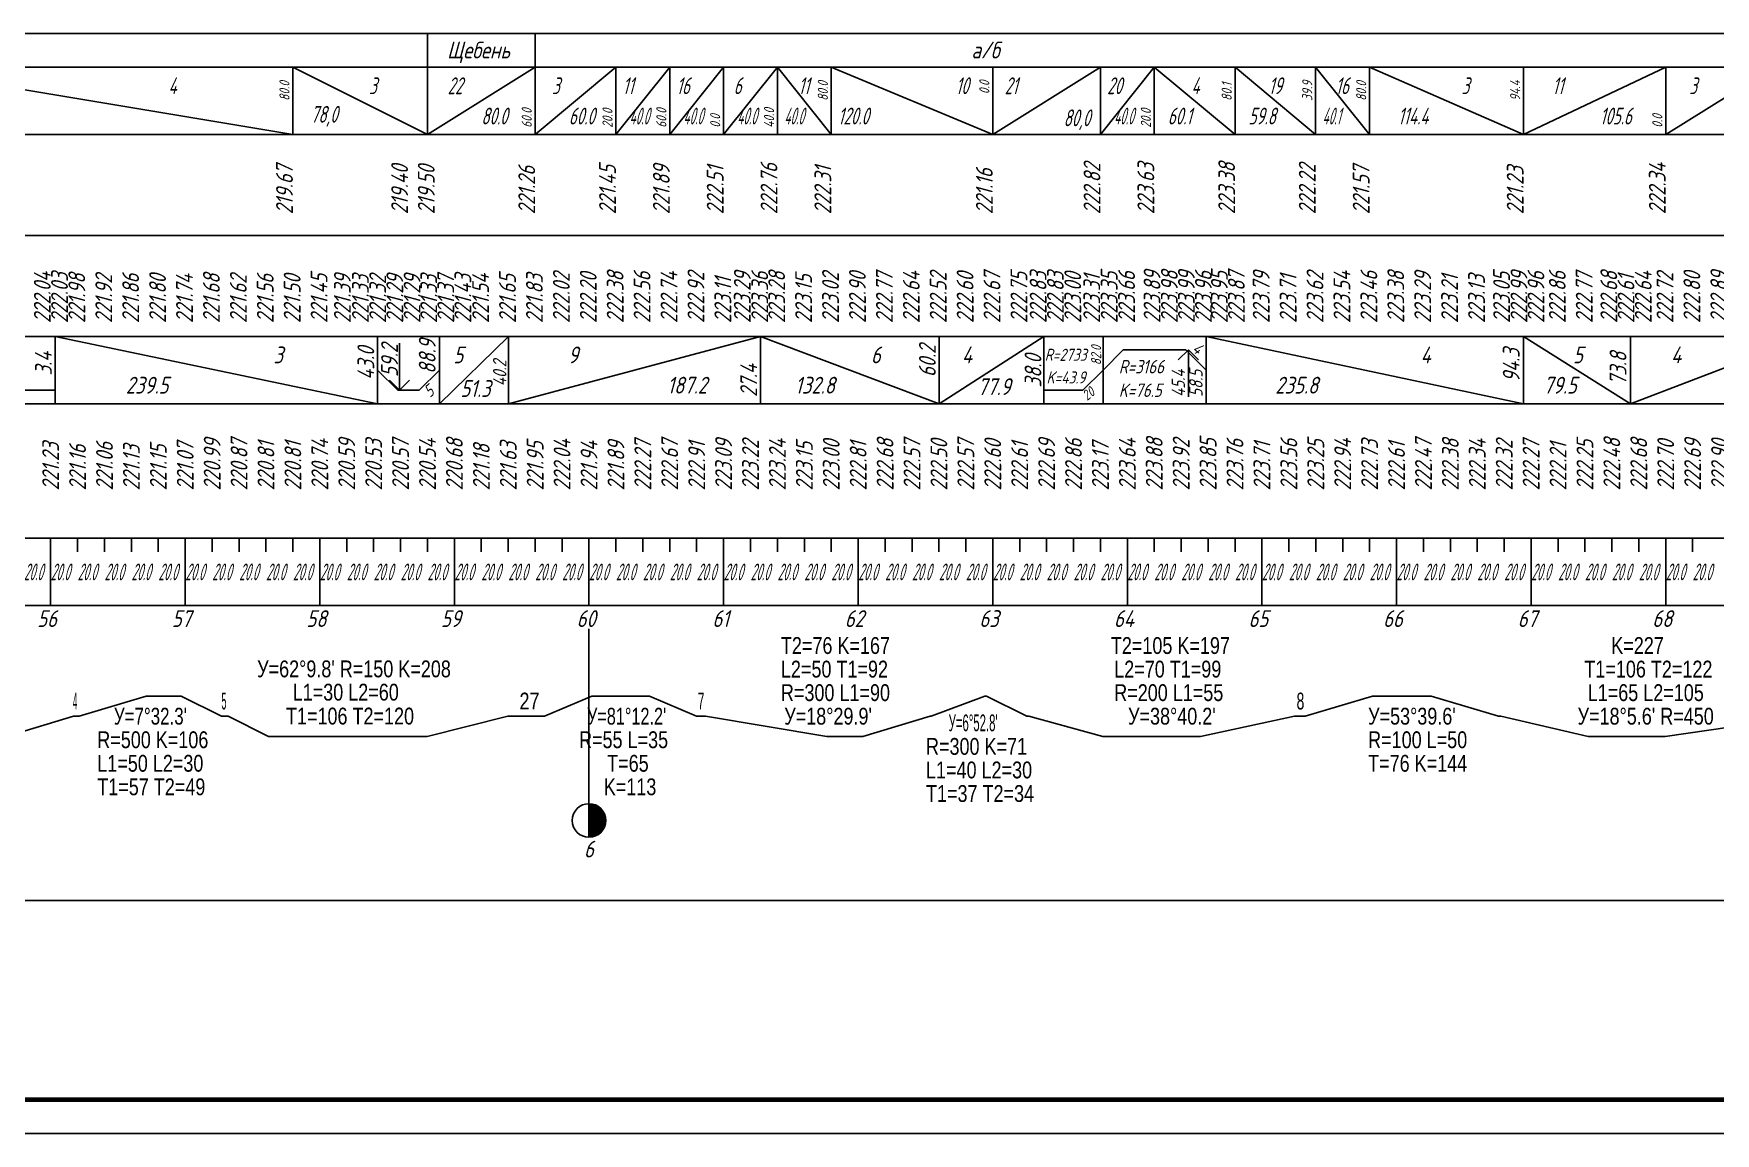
# Model space of a CAD drawing. Extents: x 2172 to 5772, y -842 to -248.
# Drawn here: x 3674.1 to 3924, y -842.5 to -679 of the extents above; entities that cross this region are included whole.
import ezdxf

# ---------------------------------------------------------------- set-up
doc = ezdxf.new("R2010")
doc.units = 0
doc.header["$MEASUREMENT"] = 0
doc.linetypes.add('CONTI', pattern=[0])
doc.linetypes.add('TP0', pattern=[0])
doc.layers.get('0').update_dxf_attribs({"linetype": 'CONTINUOUS'})
for name, color, linetype in [('RAMKA', 7, 'CONTI'), ('КРАСНЫЕ_ОТМЕТКИ', 1, 'CONTINUOUS'), ('ОСЬ_УКЛОН_И_КРИВАЯ', 1, 'CONTINUOUS'), ('ОТМЕТКИ_КЮВЕТОВ', 7, 'CONTINUOUS'), ('ПИКЕТЫ', 7, 'CONTINUOUS'), ('ТАБЛИЦА', 7, 'CONTINUOUS'), ('ЧЕРНЫЕ_ОТМЕТКИ', 7, 'CONTINUOUS')]:
    doc.layers.add(name, color=color, linetype=linetype)
doc.styles.add('ГОСТ', font='gost.TTF', dxfattribs={"oblique": 15, "height": 1})

msp = doc.modelspace()

# ---------------------------------------------------------------- linework, layer by layer
msp.add_line((3396.6, -679.04), (4356.6, -679.04))
at = {"linetype": 'Continuous'}
for p, q in [((3396.6, -684.04), (4356.6, -684.04)), ((3396.6, -694.04), (4356.6, -694.04)), ((3396.6, -709.04), (4356.6, -709.04)), ((3396.6, -724.04), (4356.6, -724.04)), ((3396.6, -734.04), (4356.6, -734.04)), ((3396.6, -754.04), (4356.6, -754.04)), ((3396.6, -764.04), (4356.6, -764.04)), ((3331.6, -807.85), (4356.6, -807.85))]:
    msp.add_line(p, q, dxfattribs=at)
at = {"linetype": 'TP0'}
msp.add_line((4641.6, -842.48), (3301.6, -842.48), dxfattribs=at)
msp.add_line((4641.6, -842.48), (3301.6, -842.48), dxfattribs=at)
at = {"linetype": 'Continuous'}
for points in [[(3732.59, -684.04), (3732.59, -679.04)], [(3748.6, -684.04), (3748.6, -679.04)], [(3712.6, -684.04), (3732.59, -694.04)], [(3816.6, -694.04), (3832.6, -684.04)]]:
    msp.add_lwpolyline(points, dxfattribs=at)
at = {"layer": 'RAMKA', "color": 250, "lineweight": 70}
msp.add_line((4636.6, -837.48), (3321.6, -837.48), dxfattribs=at)
at = {"layer": 'ОСЬ_УКЛОН_И_КРИВАЯ'}
for p, q in [((3677.28, -734.04), (3677.28, -724.04)), ((3677.28, -724.04), (3725.19, -734.04)), ((3725.19, -734.04), (3725.19, -724.04)), ((3734.38, -734.04), (3734.38, -724.04)), ((3734.38, -734.04), (3744.64, -724.04)), ((3744.64, -734.04), (3744.64, -724.04)), ((3744.64, -734.04), (3782.08, -724.04)), ((3782.08, -734.04), (3782.08, -724.04)), ((3782.08, -724.04), (3808.63, -734.04)), ((3808.63, -734.04), (3808.63, -724.04)), ((3808.63, -734.04), (3824.2, -724.04)), ((3824.2, -734.04), (3824.2, -724.04)), ((3832.99, -734.04), (3832.99, -724.04)), ((3848.29, -734.04), (3848.29, -724.04)), ((3848.29, -724.04), (3895.46, -734.04)), ((3895.46, -734.04), (3895.46, -724.04)), ((3895.46, -724.04), (3911.35, -734.04)), ((3911.35, -734.04), (3911.35, -724.04)), ((3911.35, -734.04), (3937.51, -724.04)), ((3728.44, -725.04), (3728.44, -732.04)), ((3832.99, -729.04), (3835.99, -726.04)), ((3835.99, -726.04), (3845.29, -726.04)), ((3845.67, -726.04), (3844.17, -727.54)), ((3848.29, -729.04), (3845.29, -726.04)), ((3845.67, -733.04), (3845.67, -726.04)), ((3845.67, -726.04), (3847.17, -727.54)), ((3725.19, -729.04), (3728.19, -732.04)), ((3734.38, -729.04), (3731.38, -732.04)), ((3832.99, -729.04), (3829.99, -732.04)), ((3658.69, -732.04), (3674.28, -732.04)), ((3677.28, -732.04), (3674.28, -732.04)), ((3728.44, -732.04), (3726.94, -730.54)), ((3728.19, -732.04), (3731.38, -732.04)), ((3728.44, -732.04), (3729.94, -730.54)), ((3824.2, -732.04), (3827.2, -732.04)), ((3827.2, -732.04), (3829.99, -732.04))]:
    msp.add_line(p, q, dxfattribs=at)
at = {"layer": 'ОТМЕТКИ_КЮВЕТОВ'}
for p, q in [((3652.6, -684.04), (3712.6, -694.04)), ((3712.6, -694.04), (3712.6, -684.04)), ((3732.59, -694.04), (3732.59, -684.04)), ((3732.59, -694.04), (3748.6, -684.04)), ((3748.6, -694.04), (3748.6, -684.04)), ((3748.6, -694.04), (3760.6, -684.04)), ((3760.6, -694.04), (3760.6, -684.04)), ((3760.6, -694.04), (3768.6, -684.04)), ((3768.6, -694.04), (3768.6, -684.04)), ((3768.6, -694.04), (3776.6, -684.04)), ((3776.6, -694.04), (3776.6, -684.04)), ((3776.6, -694.04), (3784.6, -684.04)), ((3784.6, -694.04), (3784.6, -684.04)), ((3784.6, -684.04), (3792.6, -694.04)), ((3792.6, -694.04), (3792.6, -684.04)), ((3792.6, -684.04), (3816.6, -694.04)), ((3816.6, -694.04), (3816.6, -684.04)), ((3832.6, -694.04), (3832.6, -684.04)), ((3832.6, -694.04), (3840.6, -684.04)), ((3840.6, -694.04), (3840.6, -684.04)), ((3840.6, -684.04), (3852.61, -694.04)), ((3852.61, -694.04), (3852.61, -684.04)), ((3852.61, -684.04), (3864.58, -694.04)), ((3864.58, -694.04), (3864.58, -684.04)), ((3864.58, -684.04), (3872.6, -694.04)), ((3872.6, -694.04), (3872.6, -684.04)), ((3872.6, -684.04), (3895.48, -694.04)), ((3895.48, -694.04), (3895.48, -684.04)), ((3895.48, -694.04), (3916.6, -684.04)), ((3916.6, -694.04), (3916.6, -684.04)), ((3916.6, -694.04), (3932.6, -684.04))]:
    msp.add_line(p, q, dxfattribs=at)
at = {"layer": 'ТАБЛИЦА'}
for p, q in [((3756.6, -798.48), (3756.6, -767.48)), ((3756.6, -793.48), (3756.6, -798.48)), ((3756.7, -793.48), (3756.7, -798.48)), ((3756.8, -793.49), (3756.8, -798.47)), ((3756.9, -793.5), (3756.9, -798.46)), ((3757, -793.51), (3757, -798.45)), ((3757.1, -793.53), (3757.1, -798.43)), ((3757.2, -793.55), (3757.2, -798.4)), ((3757.3, -793.58), (3757.3, -798.38)), ((3757.4, -793.61), (3757.4, -798.35)), ((3757.5, -793.65), (3757.5, -798.31)), ((3757.6, -793.69), (3757.6, -798.27)), ((3757.7, -793.73), (3757.7, -798.22)), ((3757.8, -793.78), (3757.8, -798.17)), ((3757.9, -793.84), (3757.9, -798.11)), ((3758, -793.91), (3758, -798.05)), ((3758.1, -793.98), (3758.1, -797.98)), ((3758.2, -794.06), (3758.2, -797.9)), ((3758.3, -794.14), (3758.3, -797.81)), ((3758.4, -794.24), (3758.4, -797.71)), ((3758.5, -794.35), (3758.5, -797.6)), ((3758.6, -794.48), (3758.6, -797.48)), ((3758.7, -794.62), (3758.7, -797.33)), ((3758.8, -794.79), (3758.8, -797.17)), ((3758.9, -795), (3758.9, -796.96)), ((3759, -795.28), (3759, -796.68))]:
    msp.add_line(p, q, dxfattribs=at)
msp.add_circle((3756.6, -795.98), 2.5, dxfattribs=at)
at = {"layer": 'ЧЕРНЫЕ_ОТМЕТКИ'}
for p, q in [((3676.6, -764.04), (3676.6, -754.04)), ((3680.6, -756.04), (3680.6, -754.04)), ((3684.6, -756.04), (3684.6, -754.04)), ((3688.6, -756.04), (3688.6, -754.04)), ((3692.6, -756.04), (3692.6, -754.04)), ((3696.6, -764.04), (3696.6, -754.04)), ((3700.6, -756.04), (3700.6, -754.04)), ((3704.6, -756.04), (3704.6, -754.04)), ((3708.6, -756.04), (3708.6, -754.04)), ((3712.6, -756.04), (3712.6, -754.04)), ((3716.6, -764.04), (3716.6, -754.04)), ((3720.6, -756.04), (3720.6, -754.04)), ((3724.6, -756.04), (3724.6, -754.04)), ((3728.6, -756.04), (3728.6, -754.04)), ((3732.6, -756.04), (3732.6, -754.04)), ((3736.6, -764.04), (3736.6, -754.04)), ((3740.6, -756.04), (3740.6, -754.04)), ((3744.6, -756.04), (3744.6, -754.04)), ((3748.6, -756.04), (3748.6, -754.04)), ((3752.6, -756.04), (3752.6, -754.04)), ((3756.6, -764.04), (3756.6, -754.04)), ((3760.6, -756.04), (3760.6, -754.04)), ((3764.6, -756.04), (3764.6, -754.04)), ((3768.6, -756.04), (3768.6, -754.04)), ((3772.6, -756.04), (3772.6, -754.04)), ((3776.6, -764.04), (3776.6, -754.04)), ((3780.6, -756.04), (3780.6, -754.04)), ((3784.6, -756.04), (3784.6, -754.04)), ((3788.6, -756.04), (3788.6, -754.04)), ((3792.6, -756.04), (3792.6, -754.04)), ((3796.6, -764.04), (3796.6, -754.04)), ((3800.6, -756.04), (3800.6, -754.04)), ((3804.6, -756.04), (3804.6, -754.04)), ((3808.6, -756.04), (3808.6, -754.04)), ((3812.6, -756.04), (3812.6, -754.04)), ((3816.6, -764.04), (3816.6, -754.04)), ((3820.6, -756.04), (3820.6, -754.04)), ((3824.6, -756.04), (3824.6, -754.04)), ((3828.6, -756.04), (3828.6, -754.04)), ((3832.6, -756.04), (3832.6, -754.04)), ((3836.6, -764.04), (3836.6, -754.04)), ((3840.6, -756.04), (3840.6, -754.04)), ((3844.6, -756.04), (3844.6, -754.04)), ((3848.6, -756.04), (3848.6, -754.04)), ((3852.6, -756.04), (3852.6, -754.04)), ((3856.6, -764.04), (3856.6, -754.04)), ((3860.6, -756.04), (3860.6, -754.04)), ((3864.6, -756.04), (3864.6, -754.04)), ((3868.6, -756.04), (3868.6, -754.04)), ((3872.6, -756.04), (3872.6, -754.04)), ((3876.6, -764.04), (3876.6, -754.04)), ((3880.6, -756.04), (3880.6, -754.04)), ((3884.6, -756.04), (3884.6, -754.04)), ((3888.6, -756.04), (3888.6, -754.04)), ((3892.6, -756.04), (3892.6, -754.04)), ((3896.6, -764.04), (3896.6, -754.04)), ((3900.6, -756.04), (3900.6, -754.04)), ((3904.6, -756.04), (3904.6, -754.04)), ((3908.6, -756.04), (3908.6, -754.04)), ((3912.6, -756.04), (3912.6, -754.04)), ((3916.6, -764.04), (3916.6, -754.04)), ((3920.6, -756.04), (3920.6, -754.04)), ((3680.82, -780.48), (3690.82, -777.48)), ((3690.82, -777.48), (3695.98, -777.48)), ((3695.98, -777.48), (3701.98, -780.48)), ((3750.01, -780.48), (3757.01, -777.48)), ((3757.01, -777.48), (3765.6, -777.48)), ((3765.6, -777.48), (3772.6, -780.48)), ((3807.44, -780.48), (3815.44, -777.48)), ((3815.44, -777.48), (3815.65, -777.48)), ((3815.65, -777.48), (3821.65, -780.48)), ((3863.02, -780.48), (3873.02, -777.48)), ((3873.02, -777.48), (3881.75, -777.48)), ((3881.75, -777.48), (3891.75, -780.48)), ((3670.02, -783.48), (3680.02, -780.48)), ((3680.02, -780.48), (3680.82, -780.48)), ((3701.98, -780.48), (3702.99, -780.48)), ((3702.99, -780.48), (3708.99, -783.48)), ((3732.54, -783.48), (3744.54, -780.48)), ((3744.54, -780.48), (3750.01, -780.48)), ((3772.6, -780.48), (3773.93, -780.48)), ((3773.93, -780.48), (3791.93, -783.48)), ((3797.3, -783.48), (3807.3, -780.48)), ((3807.3, -780.48), (3807.44, -780.48)), ((3821.65, -780.48), (3821.96, -780.48)), ((3821.96, -780.48), (3832.96, -783.48)), ((3847.45, -783.48), (3861.45, -780.48)), ((3861.45, -780.48), (3863.02, -780.48)), ((3891.75, -780.48), (3892.1, -780.48)), ((3892.1, -780.48), (3905.1, -783.48)), ((3916.52, -783.48), (3937.52, -780.48)), ((3708.99, -783.48), (3732.54, -783.48)), ((3791.93, -783.48), (3797.3, -783.48)), ((3832.96, -783.48), (3847.45, -783.48)), ((3905.1, -783.48), (3916.52, -783.48))]:
    msp.add_line(p, q, dxfattribs=at)

# ---------------------------------------------------------------- texts
at = {"style": 'ГОСТ', "oblique": 15}
for s, p in [('Щебень', (3735.51, -682.73)), ('а/б', (3813.42, -682.73))]:
    msp.add_text(s, height=2.5, dxfattribs=at).set_placement(p)
at = {"layer": 'КРАСНЫЕ_ОТМЕТКИ', "style": 'ГОСТ', "oblique": 15}
for s, p in [('222.04', (3676.61, -722.06)), ('222.03', (3679.17, -722.06)), ('221.98', (3681.74, -722.06)), ('221.92', (3685.74, -722.06)), ('221.86', (3689.74, -722.06)), ('221.80', (3693.74, -722.06)), ('221.74', (3697.74, -722.06)), ('221.68', (3701.74, -722.06)), ('221.62', (3705.74, -722.06)), ('221.56', (3709.74, -722.06)), ('221.50', (3713.74, -722.06)), ('221.45', (3717.74, -722.06)), ('221.39', (3721.2, -722.06)), ('221.33', (3723.88, -722.06)), ('221.32', (3726.45, -722.06)), ('221.29', (3728.99, -722.06)), ('221.29', (3731.56, -722.06)), ('221.33', (3734.03, -722.06)), ('221.37', (3736.57, -722.06)), ('221.43', (3739.11, -722.06)), ('221.54', (3741.74, -722.06)), ('221.65', (3745.74, -722.06)), ('221.83', (3749.74, -722.06)), ('222.02', (3753.74, -722.06)), ('222.20', (3757.74, -722.06)), ('222.38', (3761.74, -722.06)), ('222.56', (3765.74, -722.06)), ('222.74', (3769.74, -722.06)), ('222.92', (3773.74, -722.06)), ('223.29', (3780.63, -722.06)), ('223.36', (3783.22, -722.06)), ('223.28', (3785.74, -722.06)), ('223.15', (3789.74, -722.06)), ('223.02', (3793.74, -722.06)), ('222.90', (3797.74, -722.06)), ('222.77', (3801.74, -722.06)), ('222.64', (3805.74, -722.06)), ('222.52', (3809.74, -722.06)), ('222.60', (3813.74, -722.06)), ('222.67', (3817.74, -722.06)), ('222.75', (3821.74, -722.06)), ('222.83', (3824.59, -722.06)), ('222.83', (3827.15, -722.06)), ('223.00', (3829.74, -722.06)), ('223.31', (3832.56, -722.06)), ('223.35', (3835.15, -722.06)), ('223.66', (3837.74, -722.06)), ('223.89', (3841.52, -722.06)), ('223.98', (3844.09, -722.06)), ('223.99', (3846.62, -722.06)), ('223.96', (3849.15, -722.06)), ('223.95', (3851.52, -722.06)), ('223.87', (3854.05, -722.06)), ('223.79', (3857.74, -722.06)), ('223.71', (3861.74, -722.06)), ('223.62', (3865.74, -722.06)), ('223.54', (3869.74, -722.06)), ('223.46', (3873.74, -722.06)), ('223.38', (3877.74, -722.06)), ('223.29', (3881.74, -722.06)), ('223.21', (3885.74, -722.06)), ('223.13', (3889.74, -722.06)), ('223.05', (3893.46, -722.06)), ('222.99', (3896.04, -722.06)), ('222.96', (3898.57, -722.06)), ('222.86', (3901.74, -722.06)), ('222.77', (3905.74, -722.06)), ('222.68', (3909.4, -722.06)), ('222.61', (3911.95, -722.06)), ('222.64', (3914.51, -722.06)), ('222.72', (3917.74, -722.06)), ('222.80', (3921.74, -722.06)), ('222.89', (3925.74, -722.06)), ('223.11', (3777.74, -722.06))]:
    msp.add_text(s, height=2.5, rotation=90, dxfattribs=at).set_placement(p)
at = {"layer": 'ОСЬ_УКЛОН_И_КРИВАЯ', "style": 'ГОСТ', "oblique": 15}
for s, height, rotation, p in [('88.9', 2.5, 90, (3733.81, -729.61)), ('3.4', 2.5, 90, (3676.78, -729.85)), ('43.0', 2.5, 90, (3724.69, -730.49)), ('59.2', 2.5, 90, (3728.21, -730.09)), ('40.2', 2, 90, (3744.33, -731.44)), ('60.2', 2.5, 90, (3808.13, -730.09)), ('38.0', 2.5, 90, (3823.83, -731.63)), ('82.0', 1.5, 90, (3832.71, -728.32)), ('4', 1.8, 320, (3846.08, -726.14)), ('94.3', 2.5, 90, (3894.89, -730.83)), ('73.8', 2.5, 90, (3910.77, -731.3)), ('27.4', 2.5, 90, (3781.58, -733.04)), ('45.4', 2, 90, (3845.17, -733.04)), ('58.5', 2, 90, (3847.79, -733.04)), ('5', 1.8, 40, (3732.96, -733.21)), ('20', 1.5, 40, (3830.64, -733.67))]:
    msp.add_text(s, height=height, rotation=rotation, dxfattribs=at).set_placement(p)
for s, height, p in [('3', 2.5, (3709.71, -728.04)), ('5', 2.5, (3736.44, -728.04)), ('9', 2.5, (3753.5, -728.04)), ('6', 2.5, (3798.49, -728.04)), ('4', 2.5, (3812.02, -728.04)), ('R=2733', 1.8, (3824.32, -727.67)), ('4', 2.5, (3880.17, -728.04)), ('5', 2.5, (3902.82, -728.04)), ('4', 2.5, (3917.39, -728.04)), ('K=43.9', 1.8, (3824.59, -731.04)), ('R=3166', 2, (3835.33, -729.54)), ('239.5', 2.5, (3687.76, -732.54)), ('51.3', 2.5, (3737.48, -733.04)), ('187.2', 2.5, (3768.22, -732.54)), ('132.8', 2.5, (3787.22, -732.54)), ('77.9', 2.5, (3814.35, -732.75)), ('K=76.5', 2, (3835.33, -733.04)), ('235.8', 2.5, (3858.58, -732.54)), ('79.5', 2.5, (3898.43, -732.54))]:
    msp.add_text(s, height=height, dxfattribs=at).set_placement(p)
at = {"layer": 'ОТМЕТКИ_КЮВЕТОВ', "style": 'ГОСТ', "oblique": 15}
for s, width, p in [('4', 0.8, (3694.1, -688.04)), ('3', 0.8, (3723.92, -688.04)), ('22', 0.8, (3735.59, -688.04)), ('3', 0.8, (3751.1, -688.04)), ('11', 0.8, (3761.6, -688.04)), ('16', 0.8, (3769.6, -688.04)), ('6', 0.8, (3778.1, -688.04)), ('11', 0.8, (3787.71, -688.04)), ('10', 0.8, (3811.1, -688.04)), ('21', 0.8, (3818.37, -688.04)), ('20', 0.8, (3833.6, -688.04)), ('4', 0.8, (3846.11, -688.04)), ('19', 0.8, (3857.59, -688.04)), ('16', 0.8, (3867.53, -688.04)), ('3', 0.8, (3886.26, -688.04)), ('11', 0.8, (3899.76, -688.04)), ('3', 0.8, (3920.1, -688.04)), ('78,0', 0.8, (3715.24, -692.28)), ('80.0', 0.8, (3740.59, -692.54)), ('60.0', 0.8, (3753.6, -692.54)), ('40.0', 0.6, (3762.6, -692.54)), ('40.0', 0.6, (3770.6, -692.54)), ('40.0', 0.6, (3778.6, -692.54)), ('40.0', 0.6, (3785.6, -692.54)), ('120.0', 0.8, (3793.6, -692.54)), ('80,0', 0.8, (3827.11, -692.81)), ('40.0', 0.6, (3834.6, -692.54)), ('60.1', 0.8, (3842.6, -692.54)), ('59.8', 0.8, (3854.6, -692.54)), ('40.1', 0.6, (3865.58, -692.54)), ('114.4', 0.8, (3876.82, -692.54)), ('105.6', 0.8, (3906.82, -692.54))]:
    msp.add_text(s, height=2.5, dxfattribs=dict(at, width=width)).set_placement(p)
for s, p in [('80.0', (3712.1, -689.04)), ('80.0', (3792.1, -689.04)), ('0.0', (3816.1, -688.04)), ('80.1', (3852.11, -689.04)), ('39.9', (3864.08, -689.04)), ('80.0', (3872.1, -689.04)), ('94.4', (3894.98, -689.04)), ('60.0', (3748.1, -693.04)), ('20.0', (3760.1, -693.04)), ('60.0', (3768.1, -693.04)), ('0.0', (3776.1, -693.04)), ('40.0', (3784.1, -693.04)), ('20.0', (3840.1, -693.04)), ('0.0', (3916.1, -693.04))]:
    msp.add_text(s, height=1.5, rotation=90, dxfattribs=at).set_placement(p)
at = {"layer": 'ПИКЕТЫ', "style": 'ГОСТ', "oblique": 15}
for s, p in [('56', (3674.6, -767.23)), ('57', (3694.6, -767.23)), ('58', (3714.6, -767.23)), ('59', (3734.6, -767.23)), ('60', (3754.76, -767.23)), ('61', (3774.93, -767.23)), ('62', (3794.6, -767.23)), ('63', (3814.6, -767.23)), ('64', (3834.6, -767.23)), ('65', (3854.6, -767.23)), ('66', (3874.6, -767.23)), ('67', (3894.6, -767.23)), ('68', (3914.6, -767.23))]:
    msp.add_text(s, height=2.5, dxfattribs=at).set_placement(p)
at = {"layer": 'ТАБЛИЦА', "style": 'ГОСТ', "oblique": 15}
msp.add_text('6', height=2.5, dxfattribs=at).set_placement((3755.85, -801.48))
at = {"layer": 'ЧЕРНЫЕ_ОТМЕТКИ', "style": 'ГОСТ', "oblique": 15}
for s, p in [('219.67', (3712.6, -705.9)), ('219.40', (3729.71, -705.9)), ('219.50', (3733.67, -705.9)), ('221.26', (3748.6, -705.9)), ('221.45', (3760.6, -705.9)), ('221.89', (3768.6, -705.9)), ('222.51', (3776.6, -705.9)), ('222.76', (3784.6, -705.9)), ('222.31', (3792.6, -705.9)), ('221.16', (3816.6, -705.9)), ('222.82', (3832.6, -705.9)), ('223.63', (3840.6, -705.9)), ('223.38', (3852.61, -705.9)), ('222.22', (3864.58, -705.9)), ('221.57', (3872.6, -705.9)), ('221.23', (3895.48, -705.9)), ('222.34', (3916.6, -705.9)), ('221.23', (3677.85, -746.94)), ('221.06', (3685.85, -746.94)), ('221.15', (3693.85, -746.94)), ('221.07', (3697.85, -746.94)), ('220.99', (3701.85, -746.94)), ('220.87', (3705.85, -746.94)), ('220.81', (3709.85, -746.94)), ('220.81', (3713.85, -746.94)), ('220.74', (3717.85, -746.94)), ('220.59', (3721.85, -746.94)), ('220.53', (3725.85, -746.94)), ('220.57', (3729.85, -746.94)), ('220.54', (3733.85, -746.94)), ('220.68', (3737.85, -746.94)), ('221.18', (3741.85, -746.94)), ('221.63', (3745.85, -746.94)), ('221.95', (3749.85, -746.94)), ('222.04', (3753.85, -746.94)), ('221.94', (3757.85, -746.94)), ('221.89', (3761.85, -746.94)), ('222.27', (3765.85, -746.94)), ('222.67', (3769.85, -746.94)), ('222.91', (3773.85, -746.94)), ('223.09', (3777.85, -746.94)), ('223.22', (3781.85, -746.94)), ('223.24', (3785.85, -746.94)), ('223.15', (3789.85, -746.94)), ('223.00', (3793.85, -746.94)), ('222.81', (3797.85, -746.94)), ('222.68', (3801.85, -746.94)), ('222.57', (3805.85, -746.94)), ('222.50', (3809.85, -746.94)), ('222.57', (3813.85, -746.94)), ('222.60', (3817.85, -746.94)), ('222.61', (3821.85, -746.94)), ('222.69', (3825.85, -746.94)), ('222.86', (3829.85, -746.94)), ('223.17', (3833.85, -746.94)), ('223.64', (3837.85, -746.94)), ('223.88', (3841.85, -746.94)), ('223.92', (3845.85, -746.94)), ('223.85', (3849.85, -746.94)), ('223.76', (3853.85, -746.94)), ('223.71', (3857.85, -746.94)), ('223.56', (3861.85, -746.94)), ('223.25', (3865.85, -746.94)), ('222.94', (3869.85, -746.94)), ('222.73', (3873.85, -746.94)), ('222.61', (3877.85, -746.94)), ('222.47', (3881.85, -746.94)), ('222.38', (3885.85, -746.94)), ('222.34', (3889.85, -746.94)), ('222.32', (3893.85, -746.94)), ('222.27', (3897.85, -746.94)), ('222.21', (3901.85, -746.94)), ('222.25', (3905.85, -746.94)), ('222.48', (3909.85, -746.94)), ('222.68', (3913.85, -746.94)), ('222.70', (3917.85, -746.94)), ('222.69', (3921.85, -746.94)), ('222.90', (3925.85, -746.94)), ('221.16', (3681.85, -746.94)), ('221.13', (3689.85, -746.94))]:
    msp.add_text(s, height=2.5, rotation=90, dxfattribs=at).set_placement(p)
at = {"layer": 'ЧЕРНЫЕ_ОТМЕТКИ', "style": 'ГОСТ', "oblique": 15, "width": 0.6}
for p in [(3672.6, -760.29), (3676.6, -760.29), (3680.6, -760.29), (3684.6, -760.29), (3688.6, -760.29), (3692.6, -760.29), (3696.6, -760.29), (3700.6, -760.29), (3704.6, -760.29), (3708.6, -760.29), (3712.6, -760.29), (3716.6, -760.29), (3720.6, -760.29), (3724.6, -760.29), (3728.6, -760.29), (3732.6, -760.29), (3736.6, -760.29), (3740.6, -760.29), (3744.6, -760.29), (3748.6, -760.29), (3752.6, -760.29), (3756.6, -760.29), (3760.6, -760.29), (3764.6, -760.29), (3768.6, -760.29), (3772.6, -760.29), (3776.6, -760.29), (3780.6, -760.29), (3784.6, -760.29), (3788.6, -760.29), (3792.6, -760.29), (3796.6, -760.29), (3800.6, -760.29), (3804.6, -760.29), (3808.6, -760.29), (3812.6, -760.29), (3816.6, -760.29), (3820.6, -760.29), (3824.6, -760.29), (3828.6, -760.29), (3832.6, -760.29), (3836.6, -760.29), (3840.6, -760.29), (3844.6, -760.29), (3848.6, -760.29), (3852.6, -760.29), (3856.6, -760.29), (3860.6, -760.29), (3864.6, -760.29), (3868.6, -760.29), (3872.6, -760.29), (3876.6, -760.29), (3880.6, -760.29), (3884.6, -760.29), (3888.6, -760.29), (3892.6, -760.29), (3896.6, -760.29), (3900.6, -760.29), (3904.6, -760.29), (3908.6, -760.29), (3912.6, -760.29), (3916.6, -760.29), (3920.6, -760.29)]:
    msp.add_text('20.0', height=2.5, dxfattribs=at).set_placement(p)
at = {"layer": 'ЧЕРНЫЕ_ОТМЕТКИ'}
for s, width, p in [('T2=76 K=167', 0.8, (3785.12, -771.23)), ('T2=105 K=197', 0.8, (3834.15, -771.23)), ('K=227', 0.8, (3908.51, -771.23)), ("У=62°9.8' R=150 K=208", 0.8, (3707.29, -774.7)), ('L2=50 T1=92', 0.8, (3785.12, -774.73)), ('L2=70 T1=99', 0.8, (3834.65, -774.73)), ('T1=106 T2=122', 0.8, (3904.51, -774.73)), ('4', 0.320388, (3679.92, -779.48)), ('5', 0.402682, (3701.98, -779.48)), ('L1=30 L2=60', 0.8, (3712.57, -778.16)), ('27', 0.8, (3746.27, -779.48)), ('7', 0.532883, (3772.76, -779.48)), ('R=300 L1=90', 0.8, (3785.12, -778.23)), ('R=200 L1=55', 0.8, (3834.65, -778.23)), ('8', 0.625198, (3861.74, -779.48)), ('L1=65 L2=105', 0.8, (3905.01, -778.23)), ("У=7°32.3'", 0.752237, (3686, -781.73)), ('T1=106 T2=120', 0.8, (3711.57, -781.71)), ("У=81°12.2'", 0.722882, (3756.3, -781.73)), ("У=18°29.9'", 0.8, (3785.62, -781.73)), ("У=38°40.2'", 0.8, (3836.71, -781.73)), ("У=53°39.6'", 0.8, (3872.38, -781.73)), ("У=18°5.6' R=450", 0.8, (3903.51, -781.73)), ("У=6°52.8'", 0.505044, (3810.04, -782.72)), ('R=500 K=106', 0.8, (3683.53, -785.23)), ('R=55 L=35', 0.8, (3755.12, -785.23)), ('R=300 K=71', 0.8, (3806.68, -786.22)), ('R=100 L=50', 0.8, (3872.38, -785.23)), ('L1=50 L2=30', 0.8, (3683.53, -788.73)), ('T=65', 0.8, (3759.3, -788.73)), ('L1=40 L2=30', 0.8, (3806.68, -789.72)), ('T=76 K=144', 0.8, (3872.38, -788.73)), ('T1=57 T2=49', 0.8, (3683.53, -792.23)), ('K=113', 0.8, (3758.8, -792.23)), ('T1=37 T2=34', 0.8, (3806.68, -793.22))]:
    msp.add_text(s, height=2.5, dxfattribs=dict(at, width=width)).set_placement(p)

doc.saveas('drawing.dxf')
